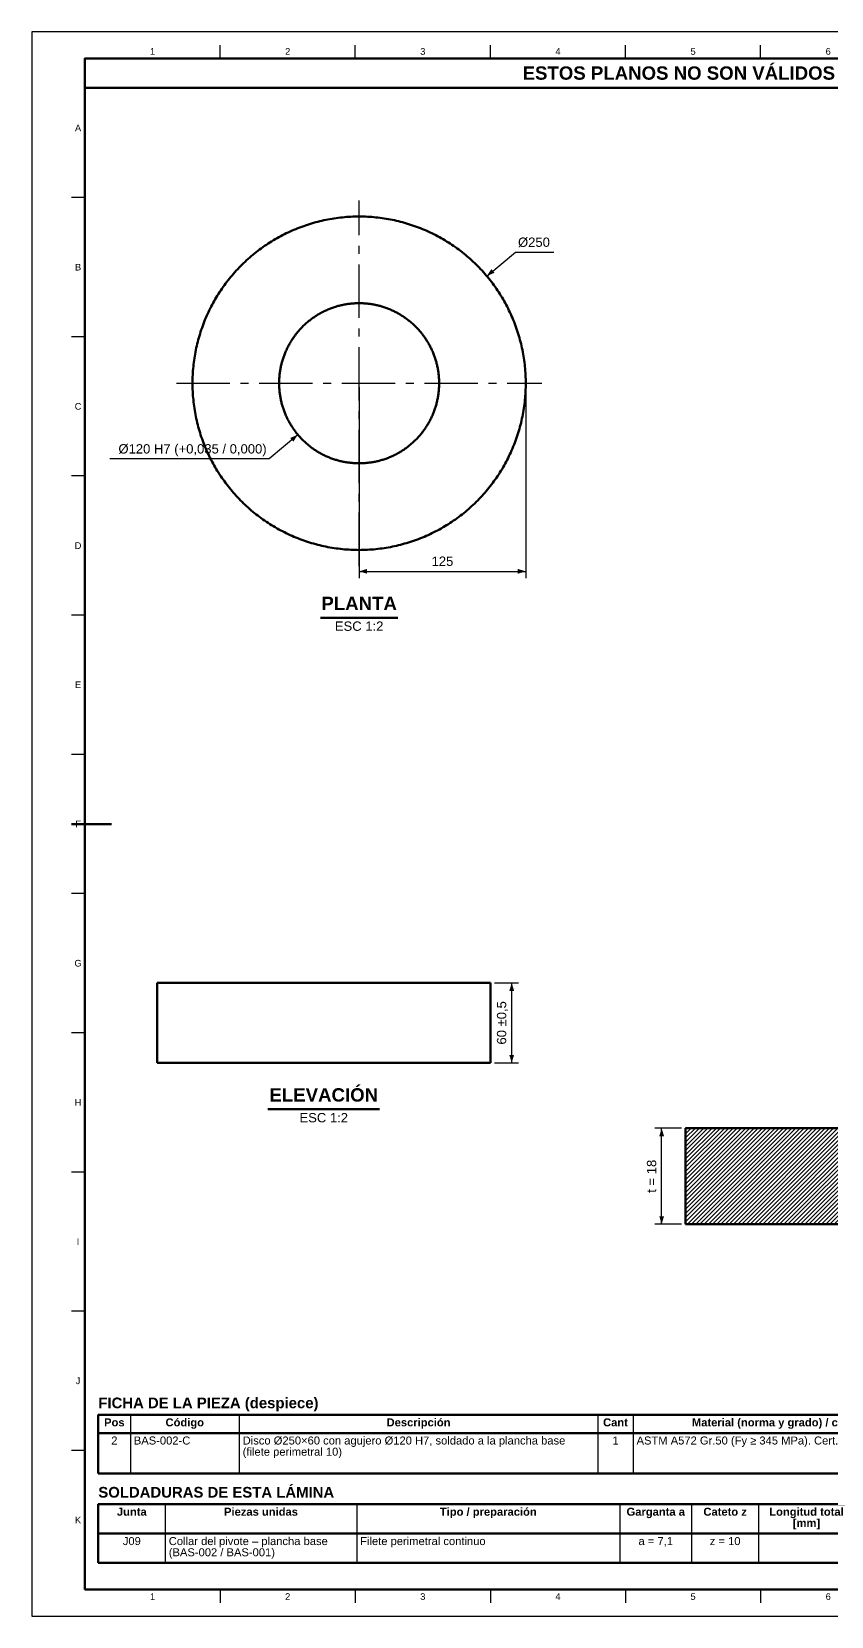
# Model space of a CAD drawing. Header units: millimetres. Extents: x 0 to 841, y 0 to 594.
# Drawn here: x 0 to 300, y 0 to 594 of the extents above; entities that cross this region are included whole.
import ezdxf
from ezdxf.enums import TextEntityAlignment as Align

# ---------------------------------------------------------------- set-up
doc = ezdxf.new("R2010")
doc.units = ezdxf.units.MM
doc.linetypes.add('EJE', pattern=[31, 20, -4, 3, -4])
for name, color, linetype, lineweight in [('ACH', 7, 'CONTINUOUS', 13), ('COTA', 7, 'CONTINUOUS', 25), ('EJE', 7, 'EJE', 25), ('FINA', 7, 'CONTINUOUS', 25), ('MARCO', 7, 'CONTINUOUS', 70), ('TXT', 7, 'CONTINUOUS', 25), ('VIS', 7, 'CONTINUOUS', 50)]:
    doc.layers.add(name, color=color, linetype=linetype, lineweight=lineweight)
doc.styles.add('STD', font='LiberationSans-Regular.ttf')
doc.styles.add('STDB', font='LiberationSans-Bold.ttf')

msp = doc.modelspace()

# ---------------------------------------------------------------- hatches: boundary and pattern name
at = {"layer": 'ACH'}
h = msp.add_hatch(dxfattribs=at)
h.set_pattern_fill('ANSI31', scale=0.35)
h.paths.add_polyline_path([(245.31, 146.96), (495.31, 146.96), (495.31, 182.96), (245.31, 182.96)])

# ---------------------------------------------------------------- linework, layer by layer
at = {"layer": 'COTA'}
for p, q in [((170.71, 502.39), (181.43, 511.39)), ((181.43, 511.39), (195.88, 511.39)), ((122.83, 460.71), (122.83, 389.21)), ((185.33, 460.71), (185.33, 389.21)), ((99.85, 442.93), (89.13, 433.93)), ((89.13, 433.93), (29.29, 433.93)), ((122.83, 391.71), (185.33, 391.71)), ((173.56, 237.46), (182.56, 237.46)), ((180.06, 207.46), (180.06, 237.46)), ((173.56, 207.46), (182.56, 207.46)), ((243.81, 182.96), (233.81, 182.96)), ((236.31, 146.96), (236.31, 182.96)), ((243.81, 146.96), (233.81, 146.96))]:
    msp.add_line(p, q, dxfattribs=at)
for points in [[(170.71, 502.39), (173.59, 503.63), (172.43, 505.01)], [(99.85, 442.93), (96.97, 441.69), (98.13, 440.31)], [(122.83, 391.71), (125.83, 390.81), (125.83, 392.61)], [(185.33, 391.71), (182.33, 392.61), (182.33, 390.81)], [(180.06, 237.46), (179.16, 234.46), (180.96, 234.46)], [(180.06, 207.46), (180.96, 210.46), (179.16, 210.46)], [(236.31, 182.96), (235.41, 179.96), (237.21, 179.96)], [(236.31, 146.96), (237.21, 149.96), (235.41, 149.96)]]:
    msp.add_solid(points, dxfattribs=at)
at = {"layer": 'EJE'}
for p, q in [((122.83, 393.71), (122.83, 530.71)), ((54.33, 462.21), (191.33, 462.21))]:
    msp.add_line(p, q, dxfattribs=at)
at = {"layer": 'FINA'}
for p, q in [((70.69, 584), (70.69, 589)), ((121.38, 584), (121.38, 589)), ((172.06, 584), (172.06, 589)), ((222.75, 584), (222.75, 589)), ((273.44, 584), (273.44, 589)), ((20, 531.82), (15, 531.82)), ((20, 479.64), (15, 479.64)), ((20, 427.45), (15, 427.45)), ((20, 375.27), (15, 375.27)), ((20, 323.09), (15, 323.09)), ((20, 270.91), (15, 270.91)), ((20, 218.73), (15, 218.73)), ((20, 166.55), (15, 166.55)), ((20, 114.36), (15, 114.36)), ((37.01, 75.5), (37.01, 53.5)), ((77.85, 75.5), (77.85, 53.5)), ((212.38, 75.5), (212.38, 53.5)), ((225.59, 75.5), (225.59, 53.5)), ((25, 68.7), (646, 68.7)), ((20, 62.18), (15, 62.18)), ((50.13, 42), (50.13, 20)), ((121.92, 42), (121.92, 20)), ((220.63, 42), (220.63, 20)), ((247.55, 42), (247.55, 20)), ((272.68, 42), (272.68, 20)), ((25, 31), (646, 31)), ((70.69, 10), (70.69, 5)), ((121.38, 10), (121.38, 5)), ((172.06, 10), (172.06, 5)), ((222.75, 10), (222.75, 5)), ((273.44, 10), (273.44, 5))]:
    msp.add_line(p, q, dxfattribs=at)
msp.add_lwpolyline([(0, 0), (841, 0), (841, 594), (0, 594)], close=True, dxfattribs=at)
at = {"layer": 'MARCO'}
msp.add_line((15, 297), (30, 297), dxfattribs=at)
for points in [[(20, 10), (831, 10), (831, 584), (20, 584)], [(20, 573), (831, 573), (831, 584), (20, 584)]]:
    msp.add_lwpolyline(points, close=True, dxfattribs=at)
at = {"layer": 'VIS'}
for p, q in [((108.37, 374.31), (137.3, 374.31)), ((88.63, 190.06), (130.49, 190.06)), ((25, 75.5), (25, 53.5)), ((25, 53.5), (646, 53.5)), ((25, 42), (25, 20)), ((25, 20), (646, 20))]:
    msp.add_line(p, q, dxfattribs=at)
for points in [[(185.33, 462.21), (185.33, 463), (185.31, 463.78), (185.29, 464.57), (185.25, 465.35), (185.21, 466.14), (185.15, 466.92), (185.09, 467.7), (185.02, 468.49), (184.93, 469.27), (184.84, 470.05), (184.74, 470.83), (184.62, 471.6), (184.5, 472.38), (184.37, 473.15), (184.22, 473.93), (184.07, 474.7), (183.91, 475.46), (183.74, 476.23), (183.56, 477), (183.37, 477.76), (183.17, 478.52), (182.96, 479.27), (182.74, 480.03), (182.51, 480.78), (182.27, 481.53), (182.03, 482.27), (181.77, 483.02), (181.5, 483.75), (181.23, 484.49), (180.94, 485.22), (180.65, 485.95), (180.35, 486.68), (180.03, 487.4), (179.71, 488.11), (179.38, 488.83), (179.04, 489.53), (178.7, 490.24), (178.34, 490.94), (177.98, 491.63), (177.6, 492.32), (177.22, 493.01), (176.83, 493.69), (176.43, 494.37), (176.02, 495.04), (175.6, 495.7), (175.18, 496.36), (174.74, 497.02), (174.3, 497.67), (173.85, 498.31), (173.4, 498.95), (172.93, 499.58), (172.46, 500.21), (171.97, 500.83), (171.49, 501.44), (170.99, 502.05), (170.48, 502.66), (169.97, 503.25), (169.45, 503.84), (168.93, 504.42), (168.39, 505), (167.85, 505.57), (167.3, 506.13), (166.75, 506.69), (166.19, 507.23), (165.62, 507.77), (165.04, 508.31), (164.46, 508.84), (163.87, 509.35), (163.27, 509.87), (162.67, 510.37), (162.06, 510.87), (161.45, 511.36), (160.83, 511.84), (160.2, 512.31), (159.57, 512.78), (158.93, 513.24), (158.29, 513.69), (157.64, 514.13), (156.98, 514.56), (156.32, 514.98), (155.66, 515.4), (154.98, 515.81), (154.31, 516.21), (153.63, 516.6), (152.94, 516.98), (152.25, 517.36), (151.56, 517.72), (150.86, 518.08), (150.15, 518.43), (149.44, 518.77), (148.73, 519.1), (148.01, 519.42), (147.29, 519.73), (146.57, 520.03), (145.84, 520.33), (145.11, 520.61), (144.37, 520.89), (143.63, 521.15), (142.89, 521.41), (142.15, 521.66), (141.4, 521.89), (140.65, 522.12), (139.89, 522.34), (139.13, 522.55), (138.38, 522.75), (137.61, 522.94), (136.85, 523.12), (136.08, 523.29), (135.31, 523.46), (134.54, 523.61), (133.77, 523.75), (133, 523.88), (132.22, 524.01), (131.44, 524.12), (130.67, 524.22), (129.89, 524.31), (129.1, 524.4), (128.32, 524.47), (127.54, 524.54), (126.76, 524.59), (125.97, 524.64), (125.19, 524.67), (124.4, 524.69), (123.62, 524.71), (122.83, 524.71), (122.05, 524.71), (121.26, 524.69), (120.48, 524.67), (119.69, 524.64), (118.91, 524.59), (118.12, 524.54), (117.34, 524.47), (116.56, 524.4), (115.78, 524.31), (115, 524.22), (114.22, 524.12), (113.44, 524.01), (112.67, 523.88), (111.89, 523.75), (111.12, 523.61), (110.35, 523.46), (109.58, 523.29), (108.82, 523.12), (108.05, 522.94), (107.29, 522.75), (106.53, 522.55), (105.77, 522.34), (105.02, 522.12), (104.27, 521.89), (103.52, 521.66), (102.77, 521.41), (102.03, 521.15), (101.29, 520.89), (100.56, 520.61), (99.82, 520.33), (99.1, 520.03), (98.37, 519.73), (97.65, 519.42), (96.93, 519.1), (96.22, 518.77), (95.51, 518.43), (94.81, 518.08), (94.11, 517.72), (93.41, 517.36), (92.72, 516.98), (92.04, 516.6), (91.36, 516.21), (90.68, 515.81), (90.01, 515.4), (89.34, 514.98), (88.68, 514.56), (88.03, 514.13), (87.38, 513.69), (86.73, 513.24), (86.1, 512.78), (85.46, 512.31), (84.84, 511.84), (84.22, 511.36), (83.6, 510.87), (82.99, 510.37), (82.39, 509.87), (81.8, 509.35), (81.21, 508.84), (80.62, 508.31), (80.05, 507.77), (79.48, 507.23), (78.92, 506.69), (78.36, 506.13), (77.81, 505.57), (77.27, 505), (76.74, 504.42), (76.21, 503.84), (75.69, 503.25), (75.18, 502.66), (74.67, 502.05), (74.18, 501.44), (73.69, 500.83), (73.21, 500.21), (72.73, 499.58), (72.27, 498.95), (71.81, 498.31), (71.36, 497.67), (70.92, 497.02), (70.49, 496.36), (70.06, 495.7), (69.64, 495.04), (69.24, 494.37), (68.84, 493.69), (68.45, 493.01), (68.06, 492.32), (67.69, 491.63), (67.32, 490.94), (66.97, 490.24), (66.62, 489.53), (66.28, 488.83), (65.95, 488.11), (65.63, 487.4), (65.32, 486.68), (65.01, 485.95), (64.72, 485.22), (64.44, 484.49), (64.16, 483.75), (63.9, 483.02), (63.64, 482.27), (63.39, 481.53), (63.15, 480.78), (62.92, 480.03), (62.71, 479.27), (62.5, 478.52), (62.3, 477.76), (62.1, 477), (61.92, 476.23), (61.75, 475.46), (61.59, 474.7), (61.44, 473.93), (61.3, 473.15), (61.16, 472.38), (61.04, 471.6), (60.93, 470.83), (60.82, 470.05), (60.73, 469.27), (60.65, 468.49), (60.57, 467.7), (60.51, 466.92), (60.46, 466.14), (60.41, 465.35), (60.38, 464.57), (60.35, 463.78), (60.34, 463), (60.33, 462.21), (60.34, 461.43), (60.35, 460.64), (60.38, 459.86), (60.41, 459.07), (60.46, 458.29), (60.51, 457.51), (60.57, 456.72), (60.65, 455.94), (60.73, 455.16), (60.82, 454.38), (60.93, 453.6), (61.04, 452.83), (61.16, 452.05), (61.3, 451.28), (61.44, 450.5), (61.59, 449.73), (61.75, 448.96), (61.92, 448.2), (62.1, 447.43), (62.3, 446.67), (62.5, 445.91), (62.71, 445.15), (62.92, 444.4), (63.15, 443.65), (63.39, 442.9), (63.64, 442.16), (63.9, 441.41), (64.16, 440.67), (64.44, 439.94), (64.72, 439.21), (65.01, 438.48), (65.32, 437.75), (65.63, 437.03), (65.95, 436.32), (66.28, 435.6), (66.62, 434.89), (66.97, 434.19), (67.32, 433.49), (67.69, 432.8), (68.06, 432.1), (68.45, 431.42), (68.84, 430.74), (69.24, 430.06), (69.64, 429.39), (70.06, 428.73), (70.49, 428.06), (70.92, 427.41), (71.36, 426.76), (71.81, 426.12), (72.27, 425.48), (72.73, 424.85), (73.21, 424.22), (73.69, 423.6), (74.18, 422.98), (74.67, 422.38), (75.18, 421.77), (75.69, 421.18), (76.21, 420.59), (76.74, 420.01), (77.27, 419.43), (77.81, 418.86), (78.36, 418.3), (78.92, 417.74), (79.48, 417.19), (80.05, 416.65), (80.62, 416.12), (81.21, 415.59), (81.8, 415.07), (82.39, 414.56), (82.99, 414.06), (83.6, 413.56), (84.22, 413.07), (84.84, 412.59), (85.46, 412.12), (86.1, 411.65), (86.73, 411.19), (87.38, 410.74), (88.03, 410.3), (88.68, 409.87), (89.34, 409.44), (90.01, 409.03), (90.68, 408.62), (91.36, 408.22), (92.04, 407.83), (92.72, 407.45), (93.41, 407.07), (94.11, 406.71), (94.81, 406.35), (95.51, 406), (96.22, 405.66), (96.93, 405.33), (97.65, 405.01), (98.37, 404.7), (99.1, 404.4), (99.82, 404.1), (100.56, 403.82), (101.29, 403.54), (102.03, 403.28), (102.77, 403.02), (103.52, 402.77), (104.27, 402.54), (105.02, 402.31), (105.77, 402.09), (106.53, 401.88), (107.29, 401.68), (108.05, 401.49), (108.82, 401.31), (109.58, 401.14), (110.35, 400.97), (111.12, 400.82), (111.89, 400.68), (112.67, 400.55), (113.44, 400.42), (114.22, 400.31), (115, 400.21), (115.78, 400.11), (116.56, 400.03), (117.34, 399.96), (118.12, 399.89), (118.91, 399.84), (119.69, 399.79), (120.48, 399.76), (121.26, 399.73), (122.05, 399.72), (122.83, 399.71), (123.62, 399.72), (124.4, 399.73), (125.19, 399.76), (125.97, 399.79), (126.76, 399.84), (127.54, 399.89), (128.32, 399.96), (129.1, 400.03), (129.89, 400.11), (130.67, 400.21), (131.44, 400.31), (132.22, 400.42), (133, 400.55), (133.77, 400.68), (134.54, 400.82), (135.31, 400.97), (136.08, 401.14), (136.85, 401.31), (137.61, 401.49), (138.38, 401.68), (139.13, 401.88), (139.89, 402.09), (140.65, 402.31), (141.4, 402.54), (142.15, 402.77), (142.89, 403.02), (143.63, 403.28), (144.37, 403.54), (145.11, 403.82), (145.84, 404.1), (146.57, 404.4), (147.29, 404.7), (148.01, 405.01), (148.73, 405.33), (149.44, 405.66), (150.15, 406), (150.86, 406.35), (151.56, 406.71), (152.25, 407.07), (152.94, 407.45), (153.63, 407.83), (154.31, 408.22), (154.98, 408.62), (155.66, 409.03), (156.32, 409.44), (156.98, 409.87), (157.64, 410.3), (158.29, 410.74), (158.93, 411.19), (159.57, 411.65), (160.2, 412.12), (160.83, 412.59), (161.45, 413.07), (162.06, 413.56), (162.67, 414.06), (163.27, 414.56), (163.87, 415.07), (164.46, 415.59), (165.04, 416.12), (165.62, 416.65), (166.19, 417.19), (166.75, 417.74), (167.3, 418.3), (167.85, 418.86), (168.39, 419.43), (168.93, 420.01), (169.45, 420.59), (169.97, 421.18), (170.48, 421.77), (170.99, 422.38), (171.49, 422.98), (171.97, 423.6), (172.46, 424.22), (172.93, 424.85), (173.4, 425.48), (173.85, 426.12), (174.3, 426.76), (174.74, 427.41), (175.18, 428.06), (175.6, 428.73), (176.02, 429.39), (176.43, 430.06), (176.83, 430.74), (177.22, 431.42), (177.6, 432.1), (177.98, 432.8), (178.34, 433.49), (178.7, 434.19), (179.04, 434.89), (179.38, 435.6), (179.71, 436.32), (180.03, 437.03), (180.35, 437.75), (180.65, 438.48), (180.94, 439.21), (181.23, 439.94), (181.5, 440.67), (181.77, 441.41), (182.03, 442.16), (182.27, 442.9), (182.51, 443.65), (182.74, 444.4), (182.96, 445.15), (183.17, 445.91), (183.37, 446.67), (183.56, 447.43), (183.74, 448.2), (183.91, 448.96), (184.07, 449.73), (184.22, 450.5), (184.37, 451.28), (184.5, 452.05), (184.62, 452.83), (184.74, 453.6), (184.84, 454.38), (184.93, 455.16), (185.02, 455.94), (185.09, 456.72), (185.15, 457.51), (185.21, 458.29), (185.25, 459.07), (185.29, 459.86), (185.31, 460.64), (185.33, 461.43), (185.33, 462.21)], [(152.83, 462.21), (152.83, 461.84), (152.82, 461.46), (152.81, 461.08), (152.79, 460.71), (152.77, 460.33), (152.75, 459.95), (152.72, 459.58), (152.68, 459.2), (152.64, 458.83), (152.6, 458.45), (152.55, 458.08), (152.49, 457.71), (152.43, 457.34), (152.37, 456.96), (152.3, 456.59), (152.23, 456.22), (152.15, 455.85), (152.07, 455.49), (151.98, 455.12), (151.89, 454.75), (151.79, 454.39), (151.69, 454.03), (151.59, 453.66), (151.48, 453.3), (151.36, 452.94), (151.24, 452.59), (151.12, 452.23), (150.99, 451.87), (150.86, 451.52), (150.73, 451.17), (150.58, 450.82), (150.44, 450.47), (150.29, 450.13), (150.14, 449.78), (149.98, 449.44), (149.81, 449.1), (149.65, 448.76), (149.48, 448.43), (149.3, 448.09), (149.12, 447.76), (148.94, 447.43), (148.75, 447.11), (148.56, 446.78), (148.36, 446.46), (148.16, 446.14), (147.96, 445.82), (147.75, 445.51), (147.54, 445.2), (147.32, 444.89), (147.1, 444.58), (146.88, 444.28), (146.65, 443.98), (146.42, 443.68), (146.19, 443.38), (145.95, 443.09), (145.71, 442.8), (145.46, 442.52), (145.21, 442.23), (144.96, 441.95), (144.7, 441.68), (144.44, 441.4), (144.18, 441.13), (143.91, 440.87), (143.64, 440.61), (143.37, 440.35), (143.09, 440.09), (142.81, 439.84), (142.53, 439.59), (142.24, 439.34), (141.95, 439.1), (141.66, 438.86), (141.37, 438.63), (141.07, 438.39), (140.77, 438.17), (140.47, 437.94), (140.16, 437.72), (139.85, 437.51), (139.54, 437.3), (139.22, 437.09), (138.91, 436.88), (138.59, 436.68), (138.27, 436.49), (137.94, 436.3), (137.61, 436.11), (137.28, 435.93), (136.95, 435.75), (136.62, 435.57), (136.28, 435.4), (135.95, 435.23), (135.61, 435.07), (135.26, 434.91), (134.92, 434.76), (134.57, 434.61), (134.23, 434.46), (133.88, 434.32), (133.52, 434.18), (133.17, 434.05), (132.82, 433.92), (132.46, 433.8), (132.1, 433.68), (131.74, 433.57), (131.38, 433.46), (131.02, 433.35), (130.66, 433.25), (130.29, 433.16), (129.93, 433.07), (129.56, 432.98), (129.19, 432.9), (128.82, 432.82), (128.45, 432.75), (128.08, 432.68), (127.71, 432.61), (127.34, 432.55), (126.97, 432.5), (126.59, 432.45), (126.22, 432.41), (125.84, 432.37), (125.47, 432.33), (125.09, 432.3), (124.72, 432.27), (124.34, 432.25), (123.96, 432.24), (123.59, 432.22), (123.21, 432.22), (122.83, 432.21), (122.45, 432.22), (122.08, 432.22), (121.7, 432.24), (121.32, 432.25), (120.95, 432.27), (120.57, 432.3), (120.2, 432.33), (119.82, 432.37), (119.45, 432.41), (119.07, 432.45), (118.7, 432.5), (118.33, 432.55), (117.95, 432.61), (117.58, 432.68), (117.21, 432.75), (116.84, 432.82), (116.47, 432.9), (116.1, 432.98), (115.74, 433.07), (115.37, 433.16), (115.01, 433.25), (114.64, 433.35), (114.28, 433.46), (113.92, 433.57), (113.56, 433.68), (113.2, 433.8), (112.85, 433.92), (112.49, 434.05), (112.14, 434.18), (111.79, 434.32), (111.44, 434.46), (111.09, 434.61), (110.74, 434.76), (110.4, 434.91), (110.06, 435.07), (109.72, 435.23), (109.38, 435.4), (109.04, 435.57), (108.71, 435.75), (108.38, 435.93), (108.05, 436.11), (107.72, 436.3), (107.4, 436.49), (107.08, 436.68), (106.76, 436.88), (106.44, 437.09), (106.13, 437.3), (105.81, 437.51), (105.5, 437.72), (105.2, 437.94), (104.89, 438.17), (104.59, 438.39), (104.3, 438.63), (104, 438.86), (103.71, 439.1), (103.42, 439.34), (103.13, 439.59), (102.85, 439.84), (102.57, 440.09), (102.3, 440.35), (102.02, 440.61), (101.75, 440.87), (101.49, 441.13), (101.22, 441.4), (100.96, 441.68), (100.71, 441.95), (100.45, 442.23), (100.2, 442.52), (99.96, 442.8), (99.72, 443.09), (99.48, 443.38), (99.24, 443.68), (99.01, 443.98), (98.78, 444.28), (98.56, 444.58), (98.34, 444.89), (98.13, 445.2), (97.91, 445.51), (97.71, 445.82), (97.5, 446.14), (97.3, 446.46), (97.11, 446.78), (96.91, 447.11), (96.73, 447.43), (96.54, 447.76), (96.36, 448.09), (96.19, 448.43), (96.02, 448.76), (95.85, 449.1), (95.69, 449.44), (95.53, 449.78), (95.37, 450.13), (95.22, 450.47), (95.08, 450.82), (94.94, 451.17), (94.8, 451.52), (94.67, 451.87), (94.54, 452.23), (94.42, 452.59), (94.3, 452.94), (94.19, 453.3), (94.08, 453.66), (93.97, 454.03), (93.87, 454.39), (93.77, 454.75), (93.68, 455.12), (93.6, 455.49), (93.51, 455.85), (93.44, 456.22), (93.36, 456.59), (93.29, 456.96), (93.23, 457.34), (93.17, 457.71), (93.12, 458.08), (93.07, 458.45), (93.02, 458.83), (92.98, 459.2), (92.95, 459.58), (92.92, 459.95), (92.89, 460.33), (92.87, 460.71), (92.85, 461.08), (92.84, 461.46), (92.83, 461.84), (92.83, 462.21), (92.83, 462.59), (92.84, 462.97), (92.85, 463.34), (92.87, 463.72), (92.89, 464.1), (92.92, 464.47), (92.95, 464.85), (92.98, 465.23), (93.02, 465.6), (93.07, 465.97), (93.12, 466.35), (93.17, 466.72), (93.23, 467.09), (93.29, 467.46), (93.36, 467.84), (93.44, 468.21), (93.51, 468.57), (93.6, 468.94), (93.68, 469.31), (93.77, 469.67), (93.87, 470.04), (93.97, 470.4), (94.08, 470.76), (94.19, 471.13), (94.3, 471.48), (94.42, 471.84), (94.54, 472.2), (94.67, 472.55), (94.8, 472.91), (94.94, 473.26), (95.08, 473.61), (95.22, 473.96), (95.37, 474.3), (95.53, 474.65), (95.69, 474.99), (95.85, 475.33), (96.02, 475.67), (96.19, 476), (96.36, 476.34), (96.54, 476.67), (96.73, 477), (96.91, 477.32), (97.11, 477.65), (97.3, 477.97), (97.5, 478.29), (97.71, 478.61), (97.91, 478.92), (98.13, 479.23), (98.34, 479.54), (98.56, 479.85), (98.78, 480.15), (99.01, 480.45), (99.24, 480.75), (99.48, 481.05), (99.72, 481.34), (99.96, 481.63), (100.2, 481.91), (100.45, 482.19), (100.71, 482.47), (100.96, 482.75), (101.22, 483.02), (101.49, 483.29), (101.75, 483.56), (102.02, 483.82), (102.3, 484.08), (102.57, 484.34), (102.85, 484.59), (103.13, 484.84), (103.42, 485.09), (103.71, 485.33), (104, 485.57), (104.3, 485.8), (104.59, 486.03), (104.89, 486.26), (105.2, 486.48), (105.5, 486.7), (105.81, 486.92), (106.13, 487.13), (106.44, 487.34), (106.76, 487.54), (107.08, 487.74), (107.4, 487.94), (107.72, 488.13), (108.05, 488.32), (108.38, 488.5), (108.71, 488.68), (109.04, 488.86), (109.38, 489.03), (109.72, 489.2), (110.06, 489.36), (110.4, 489.52), (110.74, 489.67), (111.09, 489.82), (111.44, 489.97), (111.79, 490.11), (112.14, 490.24), (112.49, 490.38), (112.85, 490.5), (113.2, 490.63), (113.56, 490.75), (113.92, 490.86), (114.28, 490.97), (114.64, 491.08), (115.01, 491.18), (115.37, 491.27), (115.74, 491.36), (116.1, 491.45), (116.47, 491.53), (116.84, 491.61), (117.21, 491.68), (117.58, 491.75), (117.95, 491.81), (118.33, 491.87), (118.7, 491.93), (119.07, 491.98), (119.45, 492.02), (119.82, 492.06), (120.2, 492.1), (120.57, 492.13), (120.95, 492.16), (121.32, 492.18), (121.7, 492.19), (122.08, 492.2), (122.45, 492.21), (122.83, 492.21), (123.21, 492.21), (123.59, 492.2), (123.96, 492.19), (124.34, 492.18), (124.72, 492.16), (125.09, 492.13), (125.47, 492.1), (125.84, 492.06), (126.22, 492.02), (126.59, 491.98), (126.97, 491.93), (127.34, 491.87), (127.71, 491.81), (128.08, 491.75), (128.45, 491.68), (128.82, 491.61), (129.19, 491.53), (129.56, 491.45), (129.93, 491.36), (130.29, 491.27), (130.66, 491.18), (131.02, 491.08), (131.38, 490.97), (131.74, 490.86), (132.1, 490.75), (132.46, 490.63), (132.82, 490.5), (133.17, 490.38), (133.52, 490.24), (133.88, 490.11), (134.23, 489.97), (134.57, 489.82), (134.92, 489.67), (135.26, 489.52), (135.61, 489.36), (135.95, 489.2), (136.28, 489.03), (136.62, 488.86), (136.95, 488.68), (137.28, 488.5), (137.61, 488.32), (137.94, 488.13), (138.27, 487.94), (138.59, 487.74), (138.91, 487.54), (139.22, 487.34), (139.54, 487.13), (139.85, 486.92), (140.16, 486.7), (140.47, 486.48), (140.77, 486.26), (141.07, 486.03), (141.37, 485.8), (141.66, 485.57), (141.95, 485.33), (142.24, 485.09), (142.53, 484.84), (142.81, 484.59), (143.09, 484.34), (143.37, 484.08), (143.64, 483.82), (143.91, 483.56), (144.18, 483.29), (144.44, 483.02), (144.7, 482.75), (144.96, 482.47), (145.21, 482.19), (145.46, 481.91), (145.71, 481.63), (145.95, 481.34), (146.19, 481.05), (146.42, 480.75), (146.65, 480.45), (146.88, 480.15), (147.1, 479.85), (147.32, 479.54), (147.54, 479.23), (147.75, 478.92), (147.96, 478.61), (148.16, 478.29), (148.36, 477.97), (148.56, 477.65), (148.75, 477.32), (148.94, 477), (149.12, 476.67), (149.3, 476.34), (149.48, 476), (149.65, 475.67), (149.81, 475.33), (149.98, 474.99), (150.14, 474.65), (150.29, 474.3), (150.44, 473.96), (150.58, 473.61), (150.73, 473.26), (150.86, 472.91), (150.99, 472.55), (151.12, 472.2), (151.24, 471.84), (151.36, 471.48), (151.48, 471.13), (151.59, 470.76), (151.69, 470.4), (151.79, 470.04), (151.89, 469.67), (151.98, 469.31), (152.07, 468.94), (152.15, 468.57), (152.23, 468.21), (152.3, 467.84), (152.37, 467.46), (152.43, 467.09), (152.49, 466.72), (152.55, 466.35), (152.6, 465.97), (152.64, 465.6), (152.68, 465.23), (152.72, 464.85), (152.75, 464.47), (152.77, 464.1), (152.79, 463.72), (152.81, 463.34), (152.82, 462.97), (152.83, 462.59), (152.83, 462.21)], [(47.06, 237.46), (47.36, 237.46), (47.66, 237.46), (47.96, 237.46), (48.26, 237.46), (48.56, 237.46), (48.86, 237.46), (49.16, 237.46), (49.46, 237.46), (49.76, 237.46), (50.06, 237.46), (50.36, 237.46), (50.66, 237.46), (50.96, 237.46), (51.26, 237.46), (51.56, 237.46), (51.86, 237.46), (52.16, 237.46), (52.46, 237.46), (52.76, 237.46), (53.06, 237.46), (53.37, 237.46), (53.67, 237.46), (53.97, 237.46), (54.27, 237.46), (54.57, 237.46), (54.87, 237.46), (55.17, 237.46), (55.47, 237.46), (55.77, 237.46), (56.07, 237.46), (56.37, 237.46), (56.67, 237.46), (56.97, 237.46), (57.27, 237.46), (57.57, 237.46), (57.87, 237.46), (58.17, 237.46), (58.47, 237.46), (58.77, 237.46), (59.07, 237.46), (59.37, 237.46), (59.68, 237.46), (59.98, 237.46), (60.28, 237.46), (60.58, 237.46), (60.88, 237.46), (61.18, 237.46), (61.48, 237.46), (61.78, 237.46), (62.08, 237.46), (62.38, 237.46), (62.68, 237.46), (62.98, 237.46), (63.28, 237.46), (63.58, 237.46), (63.88, 237.46), (64.18, 237.46), (64.48, 237.46), (64.78, 237.46), (65.08, 237.46), (65.38, 237.46), (65.68, 237.46), (65.99, 237.46), (66.29, 237.46), (66.59, 237.46), (66.89, 237.46), (67.19, 237.46), (67.49, 237.46), (67.79, 237.46), (68.09, 237.46), (68.39, 237.46), (68.69, 237.46), (68.99, 237.46), (69.29, 237.46), (69.59, 237.46), (69.89, 237.46), (70.19, 237.46), (70.49, 237.46), (70.79, 237.46), (71.09, 237.46), (71.39, 237.46), (71.69, 237.46), (72, 237.46), (72.3, 237.46), (72.6, 237.46), (72.9, 237.46), (73.2, 237.46), (73.5, 237.46), (73.8, 237.46), (74.1, 237.46), (74.4, 237.46), (74.7, 237.46), (75, 237.46), (75.3, 237.46), (75.6, 237.46), (75.9, 237.46), (76.2, 237.46), (76.5, 237.46), (76.8, 237.46), (77.1, 237.46), (77.4, 237.46), (77.7, 237.46), (78, 237.46), (78.31, 237.46), (78.61, 237.46), (78.91, 237.46), (79.21, 237.46), (79.51, 237.46), (79.81, 237.46), (80.11, 237.46), (80.41, 237.46), (80.71, 237.46), (81.01, 237.46), (81.31, 237.46), (81.61, 237.46), (81.91, 237.46), (82.21, 237.46), (82.51, 237.46), (82.81, 237.46), (83.11, 237.46), (83.41, 237.46), (83.71, 237.46), (84.01, 237.46), (84.31, 237.46), (84.62, 237.46), (84.92, 237.46), (85.22, 237.46), (85.52, 237.46), (85.82, 237.46), (86.12, 237.46), (86.42, 237.46), (86.72, 237.46), (87.02, 237.46), (87.32, 237.46), (87.62, 237.46), (87.92, 237.46), (88.22, 237.46), (88.52, 237.46), (88.82, 237.46), (89.12, 237.46), (89.42, 237.46), (89.72, 237.46), (90.02, 237.46), (90.32, 237.46), (90.62, 237.46), (90.93, 237.46), (91.23, 237.46), (91.53, 237.46), (91.83, 237.46), (92.13, 237.46), (92.43, 237.46), (92.73, 237.46), (93.03, 237.46), (93.33, 237.46), (93.63, 237.46), (93.93, 237.46), (94.23, 237.46), (94.53, 237.46), (94.83, 237.46), (95.13, 237.46), (95.43, 237.46), (95.73, 237.46), (96.03, 237.46), (96.33, 237.46), (96.63, 237.46), (96.93, 237.46), (97.24, 237.46), (97.54, 237.46), (97.84, 237.46), (98.14, 237.46), (98.44, 237.46), (98.74, 237.46), (99.04, 237.46), (99.34, 237.46), (99.64, 237.46), (99.94, 237.46), (100.24, 237.46), (100.54, 237.46), (100.84, 237.46), (101.14, 237.46), (101.44, 237.46), (101.74, 237.46), (102.04, 237.46), (102.34, 237.46), (102.64, 237.46), (102.94, 237.46), (103.25, 237.46), (103.55, 237.46), (103.85, 237.46), (104.15, 237.46), (104.45, 237.46), (104.75, 237.46), (105.05, 237.46), (105.35, 237.46), (105.65, 237.46), (105.95, 237.46), (106.25, 237.46), (106.55, 237.46), (106.85, 237.46), (107.15, 237.46), (107.45, 237.46), (107.75, 237.46), (108.05, 237.46), (108.35, 237.46), (108.65, 237.46), (108.95, 237.46), (109.25, 237.46), (109.56, 237.46), (109.86, 237.46), (110.16, 237.46), (110.46, 237.46), (110.76, 237.46), (111.06, 237.46), (111.36, 237.46), (111.66, 237.46), (111.96, 237.46), (112.26, 237.46), (112.56, 237.46), (112.86, 237.46), (113.16, 237.46), (113.46, 237.46), (113.76, 237.46), (114.06, 237.46), (114.36, 237.46), (114.66, 237.46), (114.96, 237.46), (115.26, 237.46), (115.56, 237.46), (115.87, 237.46), (116.17, 237.46), (116.47, 237.46), (116.77, 237.46), (117.07, 237.46), (117.37, 237.46), (117.67, 237.46), (117.97, 237.46), (118.27, 237.46), (118.57, 237.46), (118.87, 237.46), (119.17, 237.46), (119.47, 237.46), (119.77, 237.46), (120.07, 237.46), (120.37, 237.46), (120.67, 237.46), (120.97, 237.46), (121.27, 237.46), (121.57, 237.46), (121.87, 237.46), (122.18, 237.46), (122.48, 237.46), (122.78, 237.46), (123.08, 237.46), (123.38, 237.46), (123.68, 237.46), (123.98, 237.46), (124.28, 237.46), (124.58, 237.46), (124.88, 237.46), (125.18, 237.46), (125.48, 237.46), (125.78, 237.46), (126.08, 237.46), (126.38, 237.46), (126.68, 237.46), (126.98, 237.46), (127.28, 237.46), (127.58, 237.46), (127.88, 237.46), (128.18, 237.46), (128.49, 237.46), (128.79, 237.46), (129.09, 237.46), (129.39, 237.46), (129.69, 237.46), (129.99, 237.46), (130.29, 237.46), (130.59, 237.46), (130.89, 237.46), (131.19, 237.46), (131.49, 237.46), (131.79, 237.46), (132.09, 237.46), (132.39, 237.46), (132.69, 237.46), (132.99, 237.46), (133.29, 237.46), (133.59, 237.46), (133.89, 237.46), (134.19, 237.46), (134.5, 237.46), (134.8, 237.46), (135.1, 237.46), (135.4, 237.46), (135.7, 237.46), (136, 237.46), (136.3, 237.46), (136.6, 237.46), (136.9, 237.46), (137.2, 237.46), (137.5, 237.46), (137.8, 237.46), (138.1, 237.46), (138.4, 237.46), (138.7, 237.46), (139, 237.46), (139.3, 237.46), (139.6, 237.46), (139.9, 237.46), (140.2, 237.46), (140.5, 237.46), (140.81, 237.46), (141.11, 237.46), (141.41, 237.46), (141.71, 237.46), (142.01, 237.46), (142.31, 237.46), (142.61, 237.46), (142.91, 237.46), (143.21, 237.46), (143.51, 237.46), (143.81, 237.46), (144.11, 237.46), (144.41, 237.46), (144.71, 237.46), (145.01, 237.46), (145.31, 237.46), (145.61, 237.46), (145.91, 237.46), (146.21, 237.46), (146.51, 237.46), (146.81, 237.46), (147.12, 237.46), (147.42, 237.46), (147.72, 237.46), (148.02, 237.46), (148.32, 237.46), (148.62, 237.46), (148.92, 237.46), (149.22, 237.46), (149.52, 237.46), (149.82, 237.46), (150.12, 237.46), (150.42, 237.46), (150.72, 237.46), (151.02, 237.46), (151.32, 237.46), (151.62, 237.46), (151.92, 237.46), (152.22, 237.46), (152.52, 237.46), (152.82, 237.46), (153.12, 237.46), (153.43, 237.46), (153.73, 237.46), (154.03, 237.46), (154.33, 237.46), (154.63, 237.46), (154.93, 237.46), (155.23, 237.46), (155.53, 237.46), (155.83, 237.46), (156.13, 237.46), (156.43, 237.46), (156.73, 237.46), (157.03, 237.46), (157.33, 237.46), (157.63, 237.46), (157.93, 237.46), (158.23, 237.46), (158.53, 237.46), (158.83, 237.46), (159.13, 237.46), (159.43, 237.46), (159.74, 237.46), (160.04, 237.46), (160.34, 237.46), (160.64, 237.46), (160.94, 237.46), (161.24, 237.46), (161.54, 237.46), (161.84, 237.46), (162.14, 237.46), (162.44, 237.46), (162.74, 237.46), (163.04, 237.46), (163.34, 237.46), (163.64, 237.46), (163.94, 237.46), (164.24, 237.46), (164.54, 237.46), (164.84, 237.46), (165.14, 237.46), (165.44, 237.46), (165.75, 237.46), (166.05, 237.46), (166.35, 237.46), (166.65, 237.46), (166.95, 237.46), (167.25, 237.46), (167.55, 237.46), (167.85, 237.46), (168.15, 237.46), (168.45, 237.46), (168.75, 237.46), (169.05, 237.46), (169.35, 237.46), (169.65, 237.46), (169.95, 237.46), (170.25, 237.46), (170.55, 237.46), (170.85, 237.46), (171.15, 237.46), (171.45, 237.46), (171.75, 237.46), (172.06, 237.46)], [(47.06, 237.46), (47.06, 207.46)], [(172.06, 207.46), (172.06, 237.46)], [(47.06, 207.46), (47.36, 207.46), (47.66, 207.46), (47.96, 207.46), (48.26, 207.46), (48.56, 207.46), (48.86, 207.46), (49.16, 207.46), (49.46, 207.46), (49.76, 207.46), (50.06, 207.46), (50.36, 207.46), (50.66, 207.46), (50.96, 207.46), (51.26, 207.46), (51.56, 207.46), (51.86, 207.46), (52.16, 207.46), (52.46, 207.46), (52.76, 207.46), (53.06, 207.46), (53.37, 207.46), (53.67, 207.46), (53.97, 207.46), (54.27, 207.46), (54.57, 207.46), (54.87, 207.46), (55.17, 207.46), (55.47, 207.46), (55.77, 207.46), (56.07, 207.46), (56.37, 207.46), (56.67, 207.46), (56.97, 207.46), (57.27, 207.46), (57.57, 207.46), (57.87, 207.46), (58.17, 207.46), (58.47, 207.46), (58.77, 207.46), (59.07, 207.46), (59.37, 207.46), (59.68, 207.46), (59.98, 207.46), (60.28, 207.46), (60.58, 207.46), (60.88, 207.46), (61.18, 207.46), (61.48, 207.46), (61.78, 207.46), (62.08, 207.46), (62.38, 207.46), (62.68, 207.46), (62.98, 207.46), (63.28, 207.46), (63.58, 207.46), (63.88, 207.46), (64.18, 207.46), (64.48, 207.46), (64.78, 207.46), (65.08, 207.46), (65.38, 207.46), (65.68, 207.46), (65.99, 207.46), (66.29, 207.46), (66.59, 207.46), (66.89, 207.46), (67.19, 207.46), (67.49, 207.46), (67.79, 207.46), (68.09, 207.46), (68.39, 207.46), (68.69, 207.46), (68.99, 207.46), (69.29, 207.46), (69.59, 207.46), (69.89, 207.46), (70.19, 207.46), (70.49, 207.46), (70.79, 207.46), (71.09, 207.46), (71.39, 207.46), (71.69, 207.46), (72, 207.46), (72.3, 207.46), (72.6, 207.46), (72.9, 207.46), (73.2, 207.46), (73.5, 207.46), (73.8, 207.46), (74.1, 207.46), (74.4, 207.46), (74.7, 207.46), (75, 207.46), (75.3, 207.46), (75.6, 207.46), (75.9, 207.46), (76.2, 207.46), (76.5, 207.46), (76.8, 207.46), (77.1, 207.46), (77.4, 207.46), (77.7, 207.46), (78, 207.46), (78.31, 207.46), (78.61, 207.46), (78.91, 207.46), (79.21, 207.46), (79.51, 207.46), (79.81, 207.46), (80.11, 207.46), (80.41, 207.46), (80.71, 207.46), (81.01, 207.46), (81.31, 207.46), (81.61, 207.46), (81.91, 207.46), (82.21, 207.46), (82.51, 207.46), (82.81, 207.46), (83.11, 207.46), (83.41, 207.46), (83.71, 207.46), (84.01, 207.46), (84.31, 207.46), (84.62, 207.46), (84.92, 207.46), (85.22, 207.46), (85.52, 207.46), (85.82, 207.46), (86.12, 207.46), (86.42, 207.46), (86.72, 207.46), (87.02, 207.46), (87.32, 207.46), (87.62, 207.46), (87.92, 207.46), (88.22, 207.46), (88.52, 207.46), (88.82, 207.46), (89.12, 207.46), (89.42, 207.46), (89.72, 207.46), (90.02, 207.46), (90.32, 207.46), (90.62, 207.46), (90.93, 207.46), (91.23, 207.46), (91.53, 207.46), (91.83, 207.46), (92.13, 207.46), (92.43, 207.46), (92.73, 207.46), (93.03, 207.46), (93.33, 207.46), (93.63, 207.46), (93.93, 207.46), (94.23, 207.46), (94.53, 207.46), (94.83, 207.46), (95.13, 207.46), (95.43, 207.46), (95.73, 207.46), (96.03, 207.46), (96.33, 207.46), (96.63, 207.46), (96.93, 207.46), (97.24, 207.46), (97.54, 207.46), (97.84, 207.46), (98.14, 207.46), (98.44, 207.46), (98.74, 207.46), (99.04, 207.46), (99.34, 207.46), (99.64, 207.46), (99.94, 207.46), (100.24, 207.46), (100.54, 207.46), (100.84, 207.46), (101.14, 207.46), (101.44, 207.46), (101.74, 207.46), (102.04, 207.46), (102.34, 207.46), (102.64, 207.46), (102.94, 207.46), (103.25, 207.46), (103.55, 207.46), (103.85, 207.46), (104.15, 207.46), (104.45, 207.46), (104.75, 207.46), (105.05, 207.46), (105.35, 207.46), (105.65, 207.46), (105.95, 207.46), (106.25, 207.46), (106.55, 207.46), (106.85, 207.46), (107.15, 207.46), (107.45, 207.46), (107.75, 207.46), (108.05, 207.46), (108.35, 207.46), (108.65, 207.46), (108.95, 207.46), (109.25, 207.46), (109.56, 207.46), (109.86, 207.46), (110.16, 207.46), (110.46, 207.46), (110.76, 207.46), (111.06, 207.46), (111.36, 207.46), (111.66, 207.46), (111.96, 207.46), (112.26, 207.46), (112.56, 207.46), (112.86, 207.46), (113.16, 207.46), (113.46, 207.46), (113.76, 207.46), (114.06, 207.46), (114.36, 207.46), (114.66, 207.46), (114.96, 207.46), (115.26, 207.46), (115.56, 207.46), (115.87, 207.46), (116.17, 207.46), (116.47, 207.46), (116.77, 207.46), (117.07, 207.46), (117.37, 207.46), (117.67, 207.46), (117.97, 207.46), (118.27, 207.46), (118.57, 207.46), (118.87, 207.46), (119.17, 207.46), (119.47, 207.46), (119.77, 207.46), (120.07, 207.46), (120.37, 207.46), (120.67, 207.46), (120.97, 207.46), (121.27, 207.46), (121.57, 207.46), (121.87, 207.46), (122.18, 207.46), (122.48, 207.46), (122.78, 207.46), (123.08, 207.46), (123.38, 207.46), (123.68, 207.46), (123.98, 207.46), (124.28, 207.46), (124.58, 207.46), (124.88, 207.46), (125.18, 207.46), (125.48, 207.46), (125.78, 207.46), (126.08, 207.46), (126.38, 207.46), (126.68, 207.46), (126.98, 207.46), (127.28, 207.46), (127.58, 207.46), (127.88, 207.46), (128.18, 207.46), (128.49, 207.46), (128.79, 207.46), (129.09, 207.46), (129.39, 207.46), (129.69, 207.46), (129.99, 207.46), (130.29, 207.46), (130.59, 207.46), (130.89, 207.46), (131.19, 207.46), (131.49, 207.46), (131.79, 207.46), (132.09, 207.46), (132.39, 207.46), (132.69, 207.46), (132.99, 207.46), (133.29, 207.46), (133.59, 207.46), (133.89, 207.46), (134.19, 207.46), (134.5, 207.46), (134.8, 207.46), (135.1, 207.46), (135.4, 207.46), (135.7, 207.46), (136, 207.46), (136.3, 207.46), (136.6, 207.46), (136.9, 207.46), (137.2, 207.46), (137.5, 207.46), (137.8, 207.46), (138.1, 207.46), (138.4, 207.46), (138.7, 207.46), (139, 207.46), (139.3, 207.46), (139.6, 207.46), (139.9, 207.46), (140.2, 207.46), (140.5, 207.46), (140.81, 207.46), (141.11, 207.46), (141.41, 207.46), (141.71, 207.46), (142.01, 207.46), (142.31, 207.46), (142.61, 207.46), (142.91, 207.46), (143.21, 207.46), (143.51, 207.46), (143.81, 207.46), (144.11, 207.46), (144.41, 207.46), (144.71, 207.46), (145.01, 207.46), (145.31, 207.46), (145.61, 207.46), (145.91, 207.46), (146.21, 207.46), (146.51, 207.46), (146.81, 207.46), (147.12, 207.46), (147.42, 207.46), (147.72, 207.46), (148.02, 207.46), (148.32, 207.46), (148.62, 207.46), (148.92, 207.46), (149.22, 207.46), (149.52, 207.46), (149.82, 207.46), (150.12, 207.46), (150.42, 207.46), (150.72, 207.46), (151.02, 207.46), (151.32, 207.46), (151.62, 207.46), (151.92, 207.46), (152.22, 207.46), (152.52, 207.46), (152.82, 207.46), (153.12, 207.46), (153.43, 207.46), (153.73, 207.46), (154.03, 207.46), (154.33, 207.46), (154.63, 207.46), (154.93, 207.46), (155.23, 207.46), (155.53, 207.46), (155.83, 207.46), (156.13, 207.46), (156.43, 207.46), (156.73, 207.46), (157.03, 207.46), (157.33, 207.46), (157.63, 207.46), (157.93, 207.46), (158.23, 207.46), (158.53, 207.46), (158.83, 207.46), (159.13, 207.46), (159.43, 207.46), (159.74, 207.46), (160.04, 207.46), (160.34, 207.46), (160.64, 207.46), (160.94, 207.46), (161.24, 207.46), (161.54, 207.46), (161.84, 207.46), (162.14, 207.46), (162.44, 207.46), (162.74, 207.46), (163.04, 207.46), (163.34, 207.46), (163.64, 207.46), (163.94, 207.46), (164.24, 207.46), (164.54, 207.46), (164.84, 207.46), (165.14, 207.46), (165.44, 207.46), (165.75, 207.46), (166.05, 207.46), (166.35, 207.46), (166.65, 207.46), (166.95, 207.46), (167.25, 207.46), (167.55, 207.46), (167.85, 207.46), (168.15, 207.46), (168.45, 207.46), (168.75, 207.46), (169.05, 207.46), (169.35, 207.46), (169.65, 207.46), (169.95, 207.46), (170.25, 207.46), (170.55, 207.46), (170.85, 207.46), (171.15, 207.46), (171.45, 207.46), (171.75, 207.46), (172.06, 207.46)]]:
    msp.add_lwpolyline(points, dxfattribs=at)
for points in [[(245.31, 146.96), (495.31, 146.96), (495.31, 182.96), (245.31, 182.96)], [(25, 68.7), (646, 68.7), (646, 75.5), (25, 75.5)], [(25, 31), (646, 31), (646, 42), (25, 42)]]:
    msp.add_lwpolyline(points, close=True, dxfattribs=at)

# ---------------------------------------------------------------- texts
at = {"layer": 'TXT'}
for s, height, style, p in [('1', 2.5, 'STD', (45.34, 586.6)), ('2', 2.5, 'STD', (96.03, 586.6)), ('3', 2.5, 'STD', (146.72, 586.6)), ('ESTOS PLANOS NO SON VÁLIDOS PARA FABRICACIÓN HASTA SU REVISIÓN Y APROBACIÓN POR UN INGENIERO CALCULISTA HABILITADO.', 5, 'STDB', (425.5, 578.5)), ('4', 2.5, 'STD', (197.41, 586.6)), ('5', 2.5, 'STD', (248.09, 586.6)), ('6', 2.5, 'STD', (298.78, 586.6)), ('A', 2.5, 'STD', (17.4, 557.91)), ('B', 2.5, 'STD', (17.4, 505.73)), ('C', 2.5, 'STD', (17.4, 453.55)), ('D', 2.5, 'STD', (17.4, 401.36)), ('E', 2.5, 'STD', (17.4, 349.18)), ('F', 2.5, 'STD', (17.4, 297)), ('G', 2.5, 'STD', (17.4, 244.82)), ('H', 2.5, 'STD', (17.4, 192.64)), ('I', 2.5, 'STD', (17.4, 140.45)), ('J', 2.5, 'STD', (17.4, 88.27)), ('Pos', 3, 'STDB', (31.01, 72.7)), ('Código', 3, 'STDB', (57.43, 72.7)), ('Descripción', 3, 'STDB', (145.12, 72.7)), ('Cant', 3, 'STDB', (218.99, 72.7)), ('Material (norma y grado) / certificado', 3, 'STDB', (284.45, 72.7)), ('2', 3, 'STD', (31.01, 65.9)), ('1', 3, 'STD', (218.99, 65.9)), ('K', 2.5, 'STD', (17.4, 36.09)), ('Junta', 3, 'STDB', (37.56, 39.2)), ('Piezas unidas', 3, 'STDB', (86.02, 39.2)), ('Tipo / preparación', 3, 'STDB', (171.28, 39.2)), ('Garganta a', 3, 'STDB', (234.09, 39.2)), ('Cateto z', 3, 'STDB', (260.12, 39.2)), ('Longitud total', 3, 'STDB', (290.63, 39.2)), ('[mm]', 3, 'STDB', (290.63, 35)), ('J09', 3, 'STD', (37.56, 28.2)), ('z = 10', 3, 'STD', (260.12, 28.2)), ('a = 7,1', 3, 'STD', (234.09, 28.2)), ('1', 2.5, 'STD', (45.34, 7.4)), ('2', 2.5, 'STD', (96.03, 7.4)), ('3', 2.5, 'STD', (146.72, 7.4)), ('4', 2.5, 'STD', (197.41, 7.4)), ('5', 2.5, 'STD', (248.09, 7.4)), ('6', 2.5, 'STD', (298.78, 7.4))]:
    msp.add_text(s, height=height, dxfattribs=dict(at, style=style)).set_placement(p, align=Align.MIDDLE_CENTER)
at = {"layer": 'TXT', "style": 'STD'}
msp.add_text('Ø250', height=3.5, dxfattribs=at).set_placement((182.43, 512.29), align=Align.BOTTOM_LEFT)
msp.add_text('Ø120 H7 (+0,035 / 0,000)', height=3.5, dxfattribs=at).set_placement((88.13, 434.83), align=Align.BOTTOM_RIGHT)
at = {"layer": 'TXT'}
for s, height, style, p in [('125', 3.5, 'STD', (154.08, 392.71)), ('PLANTA', 5, 'STDB', (122.83, 375.71)), ('ELEVACIÓN', 5, 'STDB', (109.56, 191.46))]:
    msp.add_text(s, height=height, dxfattribs=dict(at, style=style)).set_placement(p, align=Align.BOTTOM_CENTER)
at = {"layer": 'TXT', "style": 'STD'}
for p in [(122.83, 372.91), (109.56, 188.66)]:
    msp.add_text('ESC 1:2', height=3.5, dxfattribs=at).set_placement(p, align=Align.TOP_CENTER)
for s, p in [('60 ±0,5', (179.06, 222.46)), ('t = 18', (235.31, 164.96))]:
    msp.add_text(s, height=3.5, rotation=90, dxfattribs=at).set_placement(p, align=Align.BOTTOM_CENTER)
at = {"layer": 'TXT', "style": 'STDB'}
for s, p in [('FICHA DE LA PIEZA (despiece)', (25, 82)), ('SOLDADURAS DE ESTA LÁMINA', (25, 48.5))]:
    msp.add_text(s, height=4, dxfattribs=at).set_placement(p, align=Align.TOP_LEFT)
at = {"layer": 'TXT', "style": 'STD'}
for s, p in [('BAS-002-C', (38.31, 65.9)), ('Disco Ø250×60 con agujero Ø120 H7, soldado a la plancha base', (79.15, 65.9)), ('ASTM A572 Gr.50 (Fy ≥ 345 MPa). Cert.: EN 10204 3.1', (226.89, 65.9)), ('(filete perimetral 10)', (79.15, 61.7)), ('Collar del pivote – plancha base', (51.43, 28.2)), ('Filete perimetral continuo', (123.22, 28.2)), ('(BAS-002 / BAS-001)', (51.43, 24))]:
    msp.add_text(s, height=3, dxfattribs=at).set_placement(p, align=Align.MIDDLE_LEFT)

doc.saveas('drawing.dxf')
